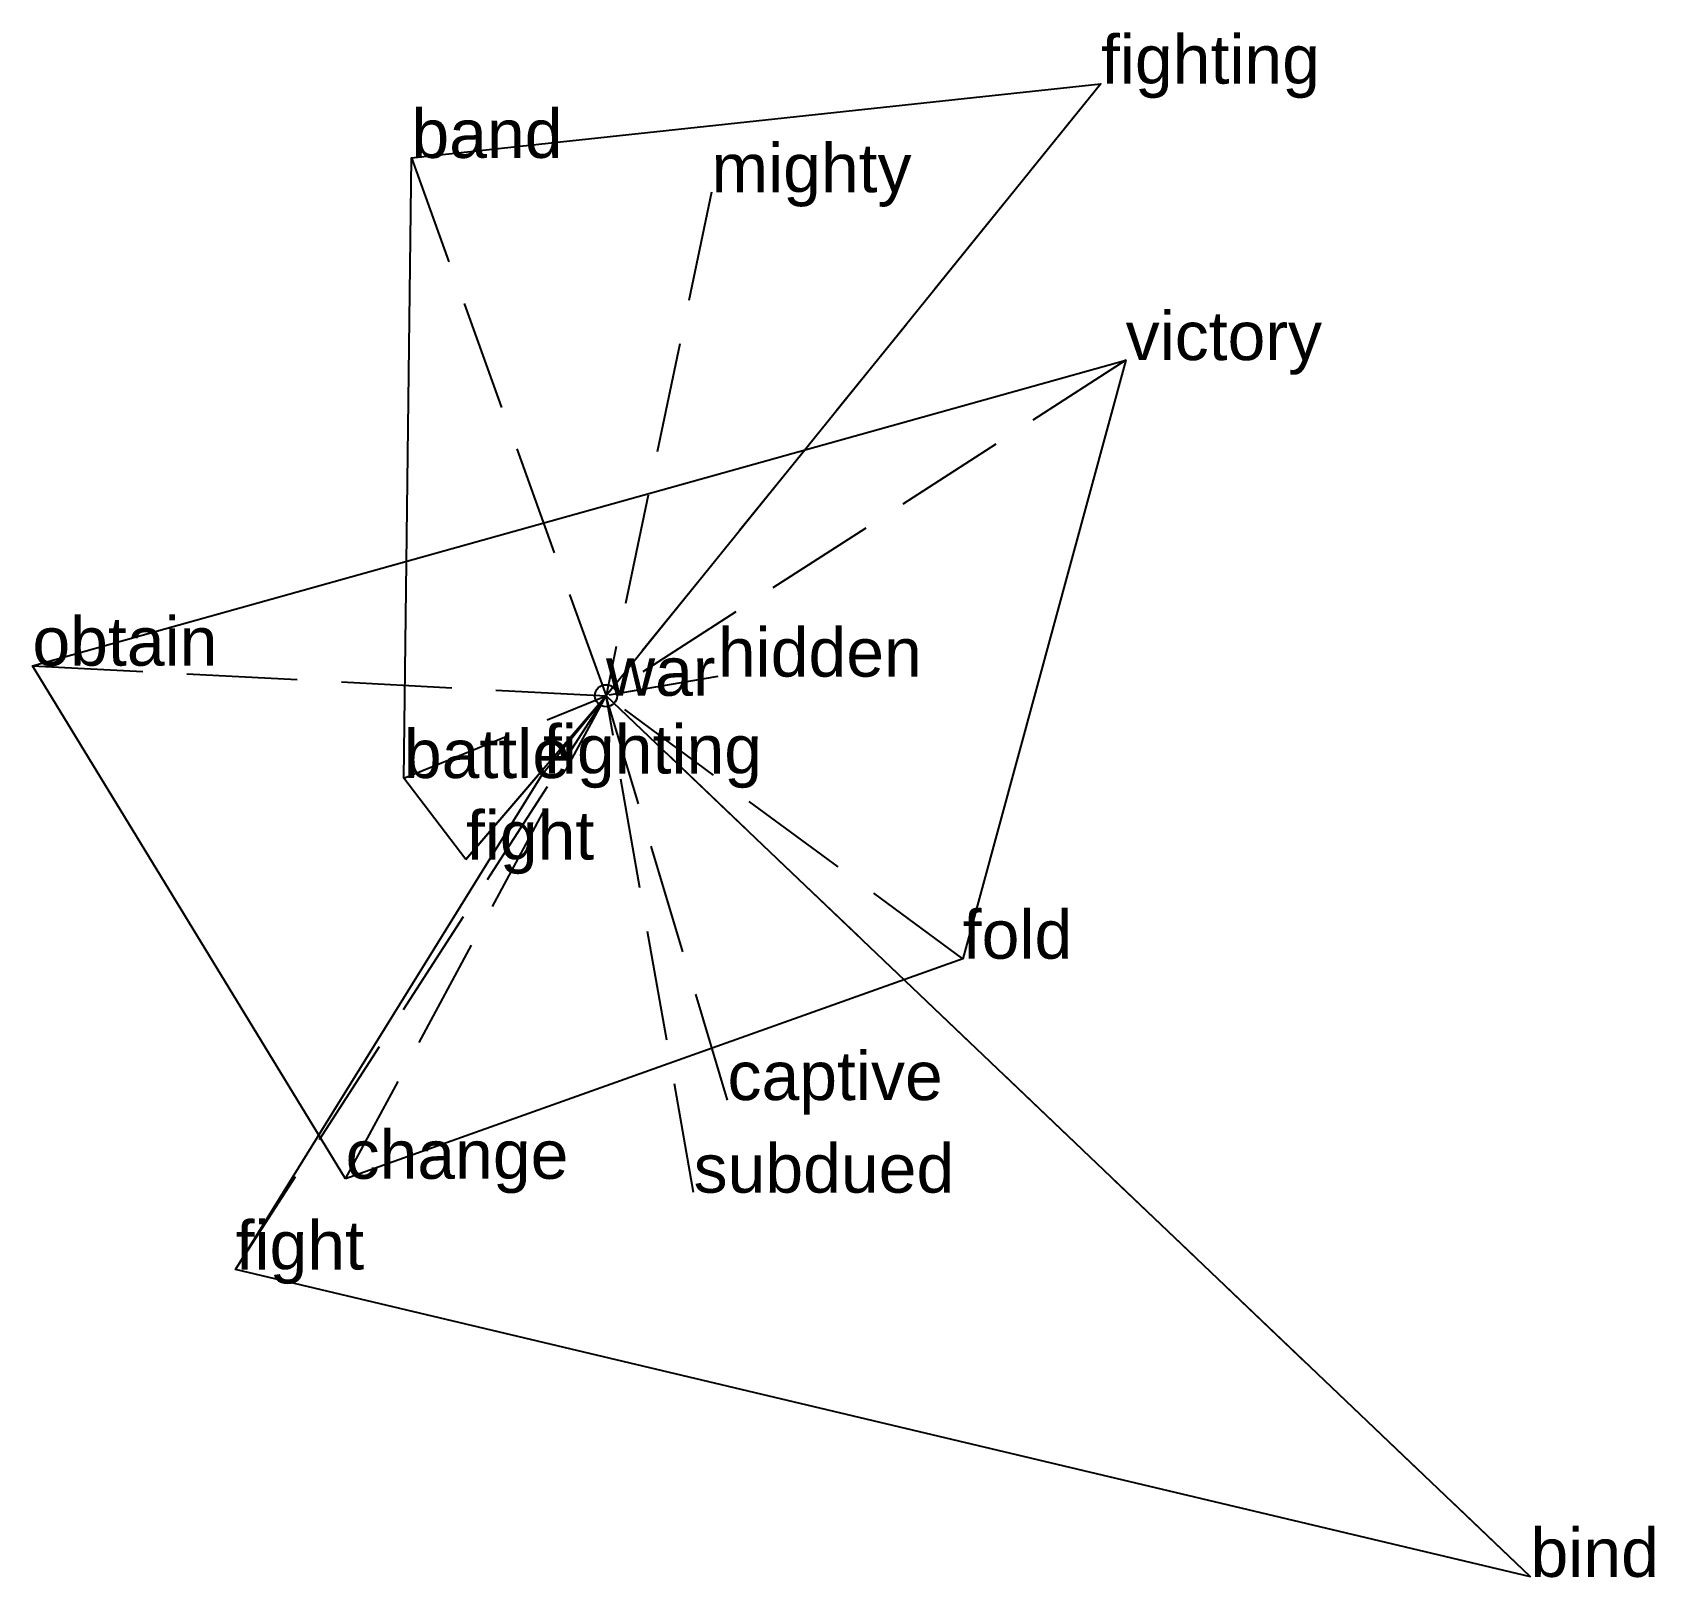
# Model space of a CAD drawing. Extents: x -1.3 to 2.37, y -1.99 to 1.5.
import ezdxf

# ---------------------------------------------------------------- set-up
doc = ezdxf.new("R2010")
doc.units = 0
doc.linetypes.add('DASHED2', pattern=[0.3, 0.25, -0.05])
for name, color, linetype in [('TEXT_nt', 1, 'CONTINUOUS'), ('TEXT_ot', 1, 'CONTINUOUS'), ('TEXT_q', 1, 'CONTINUOUS')]:
    doc.layers.add(name, color=color, linetype=linetype)
doc.styles.get("Standard").update_dxf_attribs({"font": 'arial.ttf'})

# ---------------------------------------------------------------- blocks, each defined once
blk = doc.blocks.new('ot')
at = {"layer": 'LINES_ot', "linetype": 'DASHED2'}
for p in [(1.1195, 1.3844), (-0.4403, 1.2165), (0.2385, 1.1389), (-0.4572, -0.1861), (-0.317, -0.3704), (0, 0)]:
    blk.add_line(p, (0, 0), dxfattribs=at)
at = {"layer": 'ORIGIN_ot'}
blk.add_circle((0, 0), 0.025, dxfattribs=at)
at = {"layer": 'TEXT_ot'}
for s, p in [('fighting', (1.1195, 1.3844)), ('band', (-0.4403, 1.2165)), ('mighty', (0.2385, 1.1389)), ('war', (0, 0)), ('battle', (-0.4572, -0.1861)), ('fight', (-0.317, -0.3704))]:
    blk.add_text(s, height=0.11, dxfattribs=at).set_placement(p)
blk = doc.blocks.new('nt')
at = {"layer": 'LINES_nt', "linetype": 'DASHED2'}
for p in [(1.1755, 0.7592), (-1.2975, 0.0681), (0.2529, 0.0433), (-0.5891, -1.0925), (0, 0), (0.8069, -0.5947)]:
    blk.add_line(p, (0, 0), dxfattribs=at)
at = {"layer": 'ORIGIN_nt'}
blk.add_circle((0, 0), 0.025, dxfattribs=at)
at = {"layer": 'TEXT_nt'}
for s, p in [('victory', (1.1755, 0.7592)), ('obtain', (-1.2975, 0.0681)), ('hidden', (0.2529, 0.0433)), ('war', (0, 0)), ('fold', (0.8069, -0.5947)), ('change', (-0.5891, -1.0925))]:
    blk.add_text(s, height=0.11, dxfattribs=at).set_placement(p)
blk = doc.blocks.new('q')
at = {"layer": 'LINES_q', "linetype": 'DASHED2'}
for p in [(-0.8379, -1.2976), (-0.1426, -0.1759), (0, 0), (0.1981, -1.1238), (0.2748, -0.9144), (2.0911, -1.9928)]:
    blk.add_line(p, (0, 0), dxfattribs=at)
at = {"layer": 'ORIGIN_q'}
blk.add_circle((0, 0), 0.025, dxfattribs=at)
at = {"layer": 'TEXT_q'}
for s, p in [('war', (0, 0)), ('fighting', (-0.1426, -0.1759)), ('captive', (0.2748, -0.9144)), ('subdued', (0.1981, -1.1238)), ('fight', (-0.8379, -1.2976)), ('bind', (2.0911, -1.9928))]:
    blk.add_text(s, height=0.11, dxfattribs=at).set_placement(p)

msp = doc.modelspace()

# ---------------------------------------------------------------- linework, layer by layer
at = {"layer": 'OUTLINE_nt', "linetype": 'CONTINUOUS'}
msp.add_polyline3d([(-0.5891, -1.0925, 0), (-1.2975, 0.0681, 0), (1.1755, 0.7592, 0), (0.8069, -0.5947, 0), (-0.5891, -1.0925, 0)], close=True, dxfattribs=at)
at = {"layer": 'OUTLINE_ot', "linetype": 'CONTINUOUS'}
msp.add_polyline3d([(-0.317, -0.3704, 0), (-0.4572, -0.1861, 0), (-0.4403, 1.2165, 0), (1.1195, 1.3844, 0), (0, 0, 0), (-0.317, -0.3704, 0)], close=True, dxfattribs=at)
at = {"layer": 'OUTLINE_q', "linetype": 'CONTINUOUS'}
msp.add_polyline3d([(2.0911, -1.9928, 0), (-0.8379, -1.2976, 0), (-0.1426, -0.1759, 0), (0, 0, 0), (2.0911, -1.9928, 0)], close=True, dxfattribs=at)

# ---------------------------------------------------------------- block references
for name in ['ot', 'nt', 'q']:
    msp.add_blockref(name, (0, 0))

doc.saveas('drawing.dxf')
